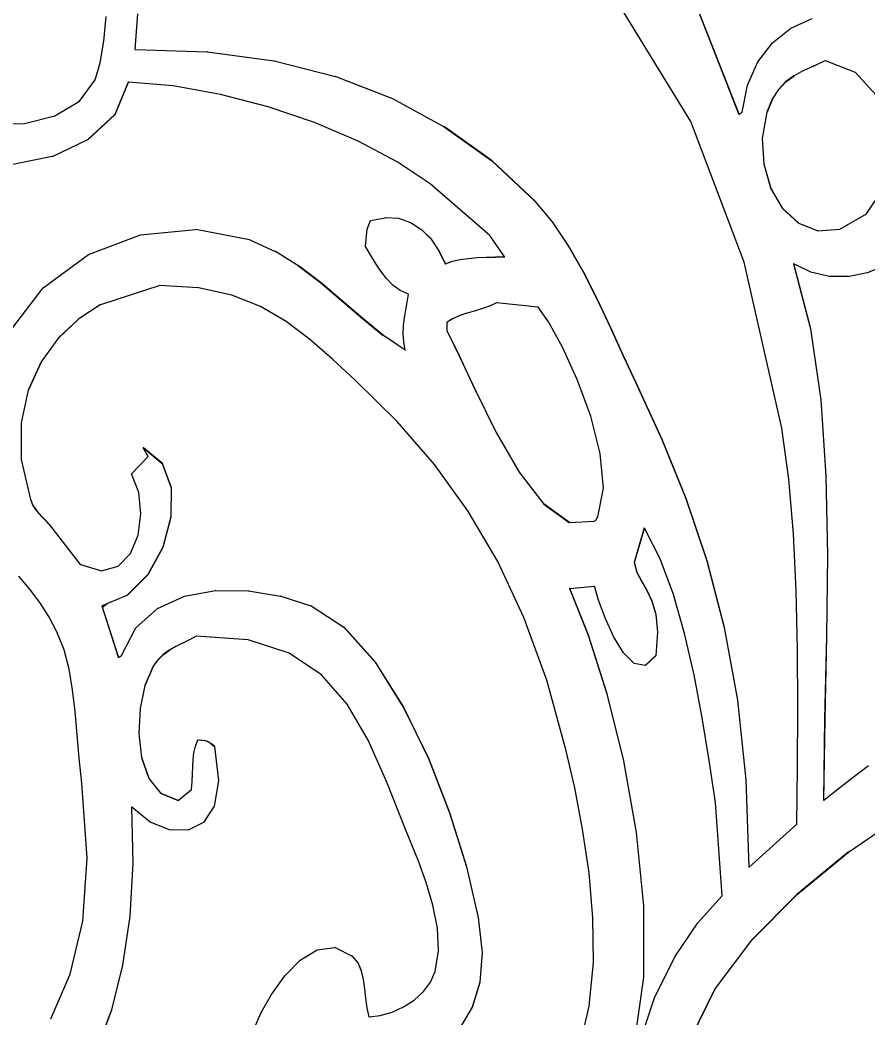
# Model space of a CAD drawing. Header units: inches. Extents: x 3672 to 10975, y -27382 to -746.
# Drawn here: x 4390.72 to 4396.46, y -26880.21 to -26873.46 of the extents above; entities that cross this region are included whole.
import ezdxf

# ---------------------------------------------------------------- set-up
doc = ezdxf.new("R2010")
doc.units = ezdxf.units.IN
doc.header["$LTSCALE"] = 17
doc.header["$MEASUREMENT"] = 0

msp = doc.modelspace()

# ---------------------------------------------------------------- linework, layer by layer
for p, q in [((4395.2592, -26874.149), (4394.7795, -26873.368)), ((4391.2884, -26873.6056), (4391.305, -26873.4383)), ((4391.5163, -26873.4209), (4391.4997, -26873.6626)), ((4391.5018, -26873.6626), (4391.5184, -26873.4209)), ((4395.3183, -26873.4235), (4395.5836, -26874.1018)), ((4395.5853, -26874.1007), (4395.3204, -26873.4235)), ((4395.9355, -26873.5185), (4396.0798, -26873.4527)), ((4395.8119, -26873.6172), (4395.9355, -26873.5185)), ((4391.2637, -26873.7523), (4391.2884, -26873.6056)), ((4391.5018, -26873.6626), (4391.4997, -26873.6626)), ((4391.5018, -26873.6626), (4391.9878, -26873.6774)), ((4395.713, -26873.7463), (4395.8119, -26873.6172)), ((4391.99, -26873.6774), (4391.9878, -26873.6774)), ((4391.99, -26873.6774), (4392.4398, -26873.7384)), ((4391.2304, -26873.8676), (4391.2637, -26873.7523)), ((4392.442, -26873.7384), (4392.4398, -26873.7384)), ((4392.442, -26873.7384), (4392.857, -26873.8443)), ((4395.643, -26873.9038), (4395.713, -26873.7463)), ((4396.0226, -26873.8053), (4396.0904, -26873.7723)), ((4396.0926, -26873.7723), (4396.0904, -26873.7723)), ((4396.0926, -26873.7723), (4396.167, -26873.7358)), ((4396.167, -26873.7358), (4396.3702, -26873.8157)), ((4391.1257, -26874.0112), (4391.2304, -26873.8676)), ((4392.8591, -26873.8443), (4392.857, -26873.8443)), ((4392.8591, -26873.8443), (4393.2406, -26873.9935)), ((4395.9572, -26873.8398), (4395.9009, -26873.8803)), ((4395.903, -26873.8803), (4395.9594, -26873.8398)), ((4395.9594, -26873.8398), (4395.9572, -26873.8398)), ((4396.0205, -26873.8053), (4395.9594, -26873.8398)), ((4396.0226, -26873.8053), (4396.0205, -26873.8053)), ((4396.5124, -26873.9707), (4396.3702, -26873.8157)), ((4391.4548, -26873.8822), (4391.3633, -26874.1011)), ((4391.3655, -26874.1011), (4391.4569, -26873.8824)), ((4391.4569, -26873.8824), (4391.4548, -26873.8822)), ((4391.7593, -26873.9082), (4391.4569, -26873.8824)), ((4392.0781, -26873.9656), (4391.7593, -26873.9082)), ((4395.606, -26874.0872), (4395.643, -26873.9038)), ((4395.8515, -26873.9319), (4395.8093, -26873.9993)), ((4395.8114, -26873.9993), (4395.8537, -26873.9319)), ((4395.9009, -26873.8803), (4395.8515, -26873.9319)), ((4395.8537, -26873.9319), (4395.8515, -26873.9319)), ((4395.8537, -26873.9319), (4395.903, -26873.8803)), ((4395.903, -26873.8803), (4395.9009, -26873.8803)), ((4392.4, -26874.0499), (4392.0781, -26873.9656)), ((4393.2427, -26873.9935), (4393.2406, -26873.9935)), ((4393.2427, -26873.9935), (4393.592, -26874.1848)), ((4395.8093, -26873.9993), (4395.7743, -26874.0872)), ((4395.8114, -26873.9993), (4395.7765, -26874.0872)), ((4395.8114, -26873.9993), (4395.8093, -26873.9993)), ((4390.958, -26874.1107), (4391.1257, -26874.0112)), ((4392.7139, -26874.157), (4392.4, -26874.0499)), ((4390.7532, -26874.1635), (4390.958, -26874.1107)), ((4391.3633, -26874.1011), (4391.1818, -26874.2709)), ((4391.184, -26874.2709), (4391.3655, -26874.1011)), ((4391.3655, -26874.1011), (4391.3633, -26874.1011)), ((4395.5836, -26874.1018), (4395.5853, -26874.1007)), ((4395.5853, -26874.1007), (4395.606, -26874.0872)), ((4395.7743, -26874.0872), (4395.7424, -26874.2638)), ((4395.7446, -26874.2638), (4395.7765, -26874.0872)), ((4395.7765, -26874.0872), (4395.7743, -26874.0872)), ((4390.5368, -26874.1669), (4390.7532, -26874.1635)), ((4393.0087, -26874.2823), (4392.7139, -26874.157)), ((4393.592, -26874.1848), (4393.9125, -26874.4165)), ((4393.5941, -26874.1848), (4393.592, -26874.1848)), ((4393.9147, -26874.4165), (4393.5941, -26874.1848)), ((4395.621, -26875.1015), (4395.2592, -26874.149)), ((4390.9431, -26874.3855), (4391.1818, -26874.2709)), ((4391.184, -26874.2709), (4391.1818, -26874.2709)), ((4395.7424, -26874.2638), (4395.7524, -26874.4391)), ((4395.7446, -26874.2638), (4395.7424, -26874.2638)), ((4395.7545, -26874.4391), (4395.7446, -26874.2638)), ((4393.2734, -26874.4215), (4393.0087, -26874.2823)), ((4390.9409, -26874.3855), (4390.6734, -26874.4392)), ((4390.9431, -26874.3855), (4390.9409, -26874.3855)), ((4393.4967, -26874.5703), (4393.2734, -26874.4215)), ((4393.9147, -26874.4165), (4393.9125, -26874.4165)), ((4393.9125, -26874.4165), (4394.2036, -26874.6874)), ((4394.2057, -26874.6874), (4393.9147, -26874.4165)), ((4395.7545, -26874.4391), (4395.7524, -26874.4391)), ((4395.7524, -26874.4391), (4395.7995, -26874.6012)), ((4395.8016, -26874.6012), (4395.7545, -26874.4391)), ((4393.9006, -26874.9216), (4393.4967, -26874.5703)), ((4395.7995, -26874.6012), (4395.8792, -26874.7381)), ((4395.8016, -26874.6012), (4395.7995, -26874.6012)), ((4395.8814, -26874.7381), (4395.8016, -26874.6012)), ((4396.4482, -26874.7735), (4396.5615, -26874.6022)), ((4394.2057, -26874.6874), (4394.2036, -26874.6874)), ((4394.2036, -26874.6874), (4394.3215, -26874.8284)), ((4394.3236, -26874.8284), (4394.2057, -26874.6874)), ((4395.8814, -26874.7381), (4395.8792, -26874.7381)), ((4395.8792, -26874.7381), (4395.9869, -26874.8378)), ((4395.9891, -26874.8378), (4395.8814, -26874.7381)), ((4393.0928, -26874.8191), (4393.1921, -26874.8)), ((4393.1943, -26874.8), (4393.1921, -26874.8)), ((4393.2833, -26874.8061), (4393.1943, -26874.8)), ((4393.2855, -26874.8061), (4393.2833, -26874.8061)), ((4393.3658, -26874.8345), (4393.2855, -26874.8061)), ((4396.268, -26874.8777), (4396.4482, -26874.7735)), ((4391.5377, -26874.9163), (4391.91, -26874.8807)), ((4391.9121, -26874.8807), (4391.91, -26874.8807)), ((4392.2738, -26874.9509), (4391.9121, -26874.8807)), ((4393.0592, -26874.9948), (4393.0704, -26874.8777)), ((4393.0704, -26874.8777), (4393.0928, -26874.8191)), ((4393.3679, -26874.8345), (4393.3658, -26874.8345)), ((4393.3679, -26874.8345), (4393.439, -26874.8823)), ((4394.3236, -26874.8284), (4394.3215, -26874.8284)), ((4394.3215, -26874.8284), (4394.43, -26874.9901)), ((4394.4322, -26874.9901), (4394.3236, -26874.8284)), ((4395.9891, -26874.8378), (4395.9869, -26874.8378)), ((4395.9891, -26874.8378), (4396.1181, -26874.8883)), ((4396.1181, -26874.8883), (4396.268, -26874.8777)), ((4391.1846, -26875.05), (4391.5377, -26874.9163)), ((4393.439, -26874.8823), (4393.5024, -26874.9464)), ((4393.4411, -26874.8823), (4393.439, -26874.8823)), ((4393.5046, -26874.9464), (4393.4411, -26874.8823)), ((4393.5046, -26874.9464), (4393.5024, -26874.9464)), ((4393.5024, -26874.9464), (4393.5555, -26875.0239)), ((4393.5577, -26875.0239), (4393.5046, -26874.9464)), ((4394.0016, -26875.068), (4393.9006, -26874.9216)), ((4392.276, -26874.9509), (4392.2738, -26874.9509)), ((4392.276, -26874.9509), (4392.4489, -26875.0295)), ((4393.0937, -26875.0507), (4393.0592, -26874.9948)), ((4394.4322, -26874.9901), (4394.43, -26874.9901)), ((4394.43, -26874.9901), (4394.4671, -26875.0552)), ((4394.4686, -26875.0541), (4394.4322, -26874.9901)), ((4390.878, -26875.2743), (4391.1846, -26875.05)), ((4392.451, -26875.0295), (4392.4489, -26875.0295)), ((4392.6083, -26875.1287), (4392.451, -26875.0295)), ((4393.1275, -26875.107), (4393.0937, -26875.0507)), ((4393.5555, -26875.0239), (4393.5977, -26875.1119)), ((4393.5577, -26875.0239), (4393.5555, -26875.0239)), ((4393.5996, -26875.1113), (4393.5577, -26875.0239)), ((4393.647, -26875.0951), (4393.7, -26875.083)), ((4393.7, -26875.083), (4393.7561, -26875.075)), ((4393.7561, -26875.075), (4393.8148, -26875.0702)), ((4393.8148, -26875.0702), (4393.8756, -26875.068)), ((4393.8756, -26875.068), (4393.938, -26875.0675)), ((4393.9402, -26875.0675), (4393.938, -26875.0675)), ((4393.9402, -26875.0675), (4393.9391, -26875.0675)), ((4394.0016, -26875.068), (4393.9402, -26875.0675)), ((4394.4671, -26875.0552), (4394.4686, -26875.0541)), ((4394.4671, -26875.0552), (4394.5308, -26875.1669)), ((4394.533, -26875.1669), (4394.4686, -26875.0541)), ((4392.6083, -26875.1287), (4392.7566, -26875.2417)), ((4392.6104, -26875.1287), (4392.6083, -26875.1287)), ((4392.7588, -26875.2417), (4392.6104, -26875.1287)), ((4393.1623, -26875.1617), (4393.1275, -26875.107)), ((4393.5977, -26875.1119), (4393.5996, -26875.1113)), ((4393.5996, -26875.1113), (4393.647, -26875.0951)), ((4395.8753, -26876.2245), (4395.621, -26875.1015)), ((4395.9538, -26875.1119), (4396.0686, -26875.5517)), ((4395.9563, -26875.1131), (4395.9538, -26875.1119)), ((4396.0708, -26875.5517), (4395.9563, -26875.1131)), ((4396.0717, -26875.1689), (4395.9563, -26875.1131)), ((4396.5696, -26875.1225), (4396.4553, -26875.1729)), ((4393.2003, -26875.2122), (4393.1623, -26875.1617)), ((4393.2431, -26875.2565), (4393.2003, -26875.2122)), ((4394.533, -26875.1669), (4394.5308, -26875.1669)), ((4394.5308, -26875.1669), (4394.6254, -26875.3534)), ((4394.6276, -26875.3534), (4394.533, -26875.1669)), ((4396.1982, -26875.1973), (4396.0717, -26875.1689)), ((4396.3274, -26875.1983), (4396.1982, -26875.1973)), ((4396.3295, -26875.1983), (4396.3274, -26875.1983)), ((4396.4532, -26875.1729), (4396.3295, -26875.1983)), ((4396.4553, -26875.1729), (4396.4532, -26875.1729)), ((4390.6454, -26875.5816), (4390.878, -26875.2743)), ((4391.668, -26875.2583), (4391.2662, -26875.39)), ((4391.9301, -26875.2746), (4391.668, -26875.2583)), ((4392.1543, -26875.3236), (4391.9301, -26875.2746)), ((4392.7566, -26875.2417), (4392.8983, -26875.3619)), ((4392.7588, -26875.2417), (4392.7566, -26875.2417)), ((4392.9004, -26875.3619), (4392.7588, -26875.2417)), ((4393.2926, -26875.2921), (4393.2431, -26875.2565)), ((4392.3487, -26875.4009), (4392.1543, -26875.3236)), ((4393.3509, -26875.3168), (4393.2926, -26875.2921)), ((4393.3408, -26875.3713), (4393.3509, -26875.3168)), ((4394.6276, -26875.3534), (4394.6254, -26875.3534)), ((4394.6254, -26875.3534), (4394.7154, -26875.5443)), ((4394.7176, -26875.5443), (4394.6276, -26875.3534)), ((4391.264, -26875.39), (4391.1213, -26875.4838)), ((4391.2662, -26875.39), (4391.264, -26875.39)), ((4392.5215, -26875.5019), (4392.3487, -26875.4009)), ((4392.9004, -26875.3619), (4392.8983, -26875.3619)), ((4392.8983, -26875.3619), (4393.0378, -26875.4824)), ((4393.04, -26875.4824), (4392.9004, -26875.3619)), ((4393.3308, -26875.4243), (4393.3408, -26875.3713)), ((4393.8443, -26875.4167), (4393.7959, -26875.4321)), ((4393.8465, -26875.4167), (4393.8443, -26875.4167)), ((4393.8952, -26875.3985), (4393.8465, -26875.4167)), ((4393.8973, -26875.3985), (4393.8952, -26875.3985)), ((4393.9455, -26875.3754), (4393.8973, -26875.3985)), ((4394.226, -26875.4047), (4393.9455, -26875.3754)), ((4394.2971, -26875.5037), (4394.226, -26875.4047)), ((4391.1191, -26875.4838), (4390.9829, -26875.6127)), ((4390.9851, -26875.6127), (4391.1213, -26875.4838)), ((4391.1213, -26875.4838), (4391.1191, -26875.4838)), ((4393.04, -26875.4824), (4393.0378, -26875.4824)), ((4393.0378, -26875.4824), (4393.1797, -26875.5965)), ((4393.1819, -26875.5965), (4393.04, -26875.4824)), ((4393.3164, -26875.5296), (4393.3222, -26875.4768)), ((4393.3222, -26875.4768), (4393.3308, -26875.4243)), ((4393.6511, -26875.4822), (4393.6111, -26875.5072)), ((4393.6532, -26875.4822), (4393.6511, -26875.4822)), ((4393.6964, -26875.4627), (4393.6532, -26875.4822)), ((4393.6986, -26875.4627), (4393.6964, -26875.4627)), ((4393.7442, -26875.4467), (4393.6986, -26875.4627)), ((4393.7464, -26875.4467), (4393.7442, -26875.4467)), ((4393.7938, -26875.4321), (4393.7464, -26875.4467)), ((4393.7959, -26875.4321), (4393.7938, -26875.4321)), ((4392.6809, -26875.6221), (4392.5215, -26875.5019)), ((4393.3146, -26875.5834), (4393.3164, -26875.5296)), ((4393.6089, -26875.5072), (4393.6089, -26875.5657)), ((4393.6111, -26875.5072), (4393.6089, -26875.5072)), ((4393.6111, -26875.5657), (4393.6111, -26875.5072)), ((4394.3911, -26875.6748), (4394.2971, -26875.5037)), ((4394.7154, -26875.5443), (4394.8024, -26875.7339)), ((4394.7176, -26875.5443), (4394.7154, -26875.5443)), ((4394.8046, -26875.7339), (4394.7176, -26875.5443)), ((4396.0686, -26875.5517), (4396.1387, -26876.0328)), ((4396.0708, -26875.5517), (4396.0686, -26875.5517)), ((4396.1409, -26876.0328), (4396.0708, -26875.5517)), ((4390.9829, -26875.6127), (4390.8656, -26875.7744)), ((4390.8678, -26875.7744), (4390.9851, -26875.6127)), ((4390.9851, -26875.6127), (4390.9829, -26875.6127)), ((4392.835, -26875.7571), (4392.6809, -26875.6221)), ((4393.1819, -26875.5965), (4393.1797, -26875.5965)), ((4393.3281, -26875.6958), (4393.1819, -26875.5965)), ((4393.3182, -26875.6391), (4393.3146, -26875.5834)), ((4393.6111, -26875.5657), (4393.6089, -26875.5657)), ((4393.6089, -26875.5657), (4393.6561, -26875.6607)), ((4393.6577, -26875.6595), (4393.6111, -26875.5657)), ((4393.3281, -26875.6958), (4393.3182, -26875.6391)), ((4393.6561, -26875.6607), (4393.6577, -26875.6595)), ((4393.6561, -26875.6607), (4393.6929, -26875.7346)), ((4393.6951, -26875.7346), (4393.6577, -26875.6595)), ((4394.4917, -26875.8955), (4394.3911, -26875.6748)), ((4392.9919, -26875.9024), (4392.835, -26875.7571)), ((4393.3284, -26875.6975), (4393.3281, -26875.6958)), ((4393.6929, -26875.7346), (4393.8065, -26875.9778)), ((4393.6951, -26875.7346), (4393.6929, -26875.7346)), ((4393.8086, -26875.9778), (4393.6951, -26875.7346)), ((4394.8024, -26875.7339), (4394.888, -26875.917)), ((4394.8046, -26875.7339), (4394.8024, -26875.7339)), ((4394.8901, -26875.917), (4394.8046, -26875.7339)), ((4390.8656, -26875.7744), (4390.7777, -26875.967)), ((4390.7798, -26875.967), (4390.8678, -26875.7744)), ((4390.8678, -26875.7744), (4390.8656, -26875.7744)), ((4393.2725, -26876.1794), (4392.9919, -26875.9024)), ((4394.5823, -26876.1433), (4394.4917, -26875.8955)), ((4394.8901, -26875.917), (4394.888, -26875.917)), ((4394.888, -26875.917), (4395.0642, -26876.3012)), ((4395.0664, -26876.3012), (4394.8901, -26875.917)), ((4390.7777, -26875.967), (4390.7293, -26876.1881)), ((4390.7315, -26876.1881), (4390.7798, -26875.967)), ((4390.7798, -26875.967), (4390.7777, -26875.967)), ((4393.8065, -26875.9778), (4393.9436, -26876.2538)), ((4393.8086, -26875.9778), (4393.8065, -26875.9778)), ((4393.9457, -26876.2538), (4393.8086, -26875.9778)), ((4396.1387, -26876.0328), (4396.1737, -26876.5462)), ((4396.1409, -26876.0328), (4396.1387, -26876.0328)), ((4396.1759, -26876.5462), (4396.1409, -26876.0328)), ((4394.6465, -26876.3957), (4394.5823, -26876.1433)), ((4390.7293, -26876.1881), (4390.7309, -26876.4357)), ((4390.7315, -26876.1881), (4390.7293, -26876.1881)), ((4390.7331, -26876.4357), (4390.7315, -26876.1881)), ((4393.5256, -26876.4705), (4393.2725, -26876.1794)), ((4395.9223, -26876.5692), (4395.8753, -26876.2245)), ((4393.9436, -26876.2538), (4394.0982, -26876.5209)), ((4393.9457, -26876.2538), (4393.9436, -26876.2538)), ((4394.1004, -26876.5209), (4393.9457, -26876.2538)), ((4391.5894, -26876.4148), (4391.5558, -26876.3562)), ((4391.5579, -26876.3562), (4391.5558, -26876.3562)), ((4391.5558, -26876.3562), (4391.5599, -26876.3596)), ((4391.6863, -26876.4626), (4391.5579, -26876.3562)), ((4391.5579, -26876.3562), (4391.5599, -26876.3596)), ((4391.5599, -26876.3596), (4391.6841, -26876.4626)), ((4395.0664, -26876.3012), (4395.0642, -26876.3012)), ((4395.0642, -26876.3012), (4395.2257, -26876.6996)), ((4395.2279, -26876.6996), (4395.0664, -26876.3012)), ((4391.4772, -26876.5319), (4391.5894, -26876.4148)), ((4394.6679, -26876.6304), (4394.6465, -26876.3957)), ((4390.7309, -26876.4357), (4390.7928, -26876.7075)), ((4390.7331, -26876.4357), (4390.7309, -26876.4357)), ((4390.795, -26876.7075), (4390.7331, -26876.4357)), ((4391.6841, -26876.4626), (4391.7443, -26876.627)), ((4391.6863, -26876.4626), (4391.6841, -26876.4626)), ((4391.7464, -26876.627), (4391.6863, -26876.4626)), ((4393.7523, -26876.7834), (4393.5256, -26876.4705)), ((4391.5253, -26876.6597), (4391.4772, -26876.5319)), ((4394.0982, -26876.5209), (4394.2644, -26876.7376)), ((4394.1004, -26876.5209), (4394.0982, -26876.5209)), ((4394.2665, -26876.7376), (4394.1004, -26876.5209)), ((4395.9536, -26876.9378), (4395.9223, -26876.5692)), ((4396.1737, -26876.5462), (4396.1834, -26877.0828)), ((4396.1759, -26876.5462), (4396.1737, -26876.5462)), ((4396.1855, -26877.0828), (4396.1759, -26876.5462)), ((4391.7443, -26876.627), (4391.7434, -26876.824)), ((4391.7464, -26876.627), (4391.7443, -26876.627)), ((4391.7455, -26876.824), (4391.7464, -26876.627)), ((4394.6299, -26876.8247), (4394.6679, -26876.6304)), ((4391.5396, -26876.804), (4391.5253, -26876.6597)), ((4395.2279, -26876.6996), (4395.2257, -26876.6996)), ((4395.2257, -26876.6996), (4395.3678, -26877.1205)), ((4395.37, -26877.1205), (4395.2279, -26876.6996)), ((4390.7928, -26876.7075), (4390.8076, -26876.7421)), ((4390.795, -26876.7075), (4390.7928, -26876.7075)), ((4390.8097, -26876.7421), (4390.795, -26876.7075)), ((4390.8076, -26876.7421), (4390.8261, -26876.7723)), ((4390.8097, -26876.7421), (4390.8076, -26876.7421)), ((4390.8282, -26876.7723), (4390.8097, -26876.7421)), ((4390.8261, -26876.7723), (4390.8473, -26876.7992)), ((4390.8282, -26876.7723), (4390.8261, -26876.7723)), ((4390.8495, -26876.7992), (4390.8282, -26876.7723)), ((4394.2644, -26876.7376), (4394.4361, -26876.8625)), ((4394.2665, -26876.7376), (4394.2644, -26876.7376)), ((4394.4382, -26876.8624), (4394.2665, -26876.7376)), ((4390.8473, -26876.7992), (4390.8702, -26876.8241)), ((4390.8495, -26876.7992), (4390.8473, -26876.7992)), ((4390.8724, -26876.8241), (4390.8495, -26876.7992)), ((4390.8702, -26876.8241), (4390.8938, -26876.848)), ((4390.8724, -26876.8241), (4390.8702, -26876.8241)), ((4390.8959, -26876.848), (4390.8724, -26876.8241)), ((4391.521, -26876.9469), (4391.5396, -26876.804)), ((4391.7434, -26876.824), (4391.6888, -26877.0278)), ((4391.6909, -26877.0278), (4391.7455, -26876.824)), ((4391.7455, -26876.824), (4391.7434, -26876.824)), ((4393.9538, -26877.1257), (4393.7523, -26876.7834)), ((4394.6186, -26876.8441), (4394.6224, -26876.839)), ((4394.6224, -26876.839), (4394.6248, -26876.834)), ((4394.6248, -26876.834), (4394.6299, -26876.8247)), ((4390.8938, -26876.848), (4390.9169, -26876.8722)), ((4390.8959, -26876.848), (4390.8938, -26876.848)), ((4390.9191, -26876.8722), (4390.8959, -26876.848)), ((4390.9169, -26876.8722), (4390.9387, -26876.8978)), ((4390.9191, -26876.8722), (4390.9169, -26876.8722)), ((4390.9408, -26876.8978), (4390.9191, -26876.8722)), ((4390.9387, -26876.8978), (4391.1294, -26877.1467)), ((4390.9408, -26876.8978), (4390.9387, -26876.8978)), ((4391.1316, -26877.1467), (4390.9408, -26876.8978)), ((4394.4361, -26876.8625), (4394.4382, -26876.8624)), ((4394.4382, -26876.8624), (4394.6075, -26876.8539)), ((4394.6075, -26876.8539), (4394.6147, -26876.8473)), ((4394.6147, -26876.8473), (4394.6186, -26876.8441)), ((4394.9441, -26876.8978), (4394.8767, -26877.1321)), ((4394.8789, -26877.1321), (4394.9454, -26876.9006)), ((4394.9454, -26876.9006), (4394.9441, -26876.8978)), ((4395.0512, -26877.1074), (4394.9454, -26876.9006)), ((4391.4699, -26877.0706), (4391.521, -26876.9469)), ((4395.9722, -26877.3236), (4395.9536, -26876.9378)), ((4391.6888, -26877.0278), (4391.5877, -26877.213)), ((4391.5899, -26877.213), (4391.6909, -26877.0278)), ((4391.6909, -26877.0278), (4391.6888, -26877.0278)), ((4391.3872, -26877.157), (4391.4699, -26877.0706)), ((4395.1414, -26877.3482), (4395.0512, -26877.1074)), ((4396.1834, -26877.0828), (4396.1771, -26877.6337)), ((4396.1793, -26877.6337), (4396.1855, -26877.0828)), ((4396.1855, -26877.0828), (4396.1834, -26877.0828)), ((4391.1316, -26877.1467), (4391.1294, -26877.1467)), ((4391.1316, -26877.1467), (4391.2735, -26877.1884)), ((4391.2735, -26877.1884), (4391.3872, -26877.157)), ((4394.1309, -26877.505), (4393.9538, -26877.1257)), ((4394.8767, -26877.1321), (4394.8953, -26877.1994)), ((4394.8789, -26877.1321), (4394.8767, -26877.1321)), ((4394.8974, -26877.1994), (4394.8789, -26877.1321)), ((4395.3678, -26877.1205), (4395.4859, -26877.5723)), ((4395.37, -26877.1205), (4395.3678, -26877.1205)), ((4395.4881, -26877.5723), (4395.37, -26877.1205)), ((4390.7875, -26877.3114), (4390.7147, -26877.2248)), ((4391.5877, -26877.213), (4391.4474, -26877.3538)), ((4391.4496, -26877.3538), (4391.5899, -26877.213)), ((4391.5899, -26877.213), (4391.5877, -26877.213)), ((4394.8953, -26877.1994), (4394.9261, -26877.2596)), ((4394.8974, -26877.1994), (4394.8953, -26877.1994)), ((4394.9282, -26877.2596), (4394.8974, -26877.1994)), ((4390.856, -26877.4026), (4390.7875, -26877.3114)), ((4394.4392, -26877.3077), (4394.5654, -26877.6242)), ((4394.4413, -26877.3077), (4394.4392, -26877.3077)), ((4394.4413, -26877.3077), (4394.6075, -26877.2931)), ((4394.5676, -26877.6242), (4394.4413, -26877.3077)), ((4394.6353, -26877.3868), (4394.6075, -26877.2931)), ((4394.9261, -26877.2596), (4394.9622, -26877.3214)), ((4394.9282, -26877.2596), (4394.9261, -26877.2596)), ((4394.9643, -26877.3214), (4394.9282, -26877.2596)), ((4391.3153, -26877.4083), (4391.4474, -26877.3538)), ((4391.4496, -26877.3538), (4391.4474, -26877.3538)), ((4391.6518, -26877.4436), (4391.8358, -26877.3611)), ((4391.8358, -26877.3611), (4392.0446, -26877.323)), ((4392.0468, -26877.323), (4392.0446, -26877.323)), ((4392.0468, -26877.323), (4392.265, -26877.3242)), ((4392.2672, -26877.3242), (4392.265, -26877.3242)), ((4392.2672, -26877.3242), (4392.4842, -26877.3598)), ((4392.4863, -26877.3598), (4392.4842, -26877.3598)), ((4392.4863, -26877.3598), (4392.6889, -26877.4248)), ((4394.9622, -26877.3214), (4394.9968, -26877.3936)), ((4394.9643, -26877.3214), (4394.9622, -26877.3214)), ((4394.9989, -26877.3936), (4394.9643, -26877.3214)), ((4395.2171, -26877.6126), (4395.1414, -26877.3482)), ((4395.9809, -26877.7198), (4395.9722, -26877.3236)), ((4390.9182, -26877.4987), (4390.856, -26877.4026)), ((4391.2753, -26877.4248), (4391.3875, -26877.7762)), ((4391.2774, -26877.4248), (4391.2753, -26877.4248)), ((4391.2774, -26877.4248), (4391.3126, -26877.4103)), ((4391.2805, -26877.4343), (4391.2774, -26877.4248)), ((4391.2805, -26877.4343), (4391.3126, -26877.4103)), ((4391.3893, -26877.775), (4391.2805, -26877.4343)), ((4391.3126, -26877.4103), (4391.3153, -26877.4083)), ((4391.5055, -26877.5754), (4391.6518, -26877.4436)), ((4392.6911, -26877.4248), (4392.6889, -26877.4248)), ((4392.6911, -26877.4248), (4392.9135, -26877.5709)), ((4394.6796, -26877.5071), (4394.6353, -26877.3868)), ((4394.9968, -26877.3936), (4395.0229, -26877.4852)), ((4394.9989, -26877.3936), (4394.9968, -26877.3936)), ((4395.0251, -26877.4852), (4394.9989, -26877.3936)), ((4390.9723, -26877.6005), (4390.9182, -26877.4987)), ((4394.2849, -26877.9291), (4394.1309, -26877.505)), ((4394.7368, -26877.6329), (4394.6796, -26877.5071)), ((4395.0229, -26877.4852), (4395.0338, -26877.6049)), ((4395.0251, -26877.4852), (4395.0229, -26877.4852)), ((4395.036, -26877.6049), (4395.0251, -26877.4852)), ((4391.4099, -26877.7615), (4391.5055, -26877.5754)), ((4392.9135, -26877.5709), (4393.1235, -26877.8071)), ((4392.9157, -26877.5709), (4392.9135, -26877.5709)), ((4393.1256, -26877.8071), (4392.9157, -26877.5709)), ((4395.4881, -26877.5723), (4395.4859, -26877.5723)), ((4395.4859, -26877.5723), (4395.5755, -26878.0633)), ((4395.5777, -26878.0633), (4395.4881, -26877.5723)), ((4391.0203, -26877.7239), (4390.9723, -26877.6005)), ((4391.9148, -26877.6298), (4391.8696, -26877.6551)), ((4392.2658, -26877.6553), (4391.9148, -26877.6298)), ((4394.5654, -26877.6242), (4394.691, -26878.0206)), ((4394.5676, -26877.6242), (4394.5654, -26877.6242)), ((4394.6932, -26878.0206), (4394.5676, -26877.6242)), ((4394.8033, -26877.7425), (4394.7368, -26877.6329)), ((4395.0338, -26877.6049), (4395.0226, -26877.7615)), ((4395.0248, -26877.7615), (4395.036, -26877.6049)), ((4395.036, -26877.6049), (4395.0338, -26877.6049)), ((4395.281, -26877.8932), (4395.2171, -26877.6126)), ((4396.1771, -26877.6337), (4396.1647, -26878.1899)), ((4396.1669, -26878.1899), (4396.1793, -26877.6337)), ((4396.1793, -26877.6337), (4396.1771, -26877.6337)), ((4391.7752, -26877.701), (4391.7341, -26877.7259)), ((4391.7773, -26877.701), (4391.7752, -26877.701)), ((4391.8206, -26877.6781), (4391.7773, -26877.701)), ((4391.8227, -26877.6781), (4391.8206, -26877.6781)), ((4391.8674, -26877.6551), (4391.8227, -26877.6781)), ((4391.8696, -26877.6551), (4391.8674, -26877.6551)), ((4392.5432, -26877.7448), (4392.2658, -26877.6553)), ((4391.0542, -26877.8552), (4391.0203, -26877.7239)), ((4391.3875, -26877.7762), (4391.3893, -26877.775)), ((4391.3893, -26877.775), (4391.4099, -26877.7615)), ((4391.6916, -26877.7551), (4391.6551, -26877.7906)), ((4391.6572, -26877.7906), (4391.6938, -26877.7551)), ((4391.7319, -26877.7259), (4391.6916, -26877.7551)), ((4391.6938, -26877.7551), (4391.6916, -26877.7551)), ((4391.6938, -26877.7551), (4391.7341, -26877.7259)), ((4391.7341, -26877.7259), (4391.7319, -26877.7259)), ((4392.7613, -26877.8922), (4392.5432, -26877.7448)), ((4394.8755, -26877.8148), (4394.8033, -26877.7425)), ((4395.0226, -26877.7615), (4394.9498, -26877.8282)), ((4394.952, -26877.8282), (4395.0248, -26877.7615)), ((4395.0248, -26877.7615), (4395.0226, -26877.7615)), ((4395.9825, -26878.1197), (4395.9809, -26877.7198)), ((4391.6231, -26877.8347), (4391.5675, -26877.9641)), ((4391.5696, -26877.9641), (4391.6252, -26877.8347)), ((4391.6551, -26877.7906), (4391.6231, -26877.8347)), ((4391.6252, -26877.8347), (4391.6231, -26877.8347)), ((4391.6252, -26877.8347), (4391.6572, -26877.7906)), ((4391.6572, -26877.7906), (4391.6551, -26877.7906)), ((4393.1235, -26877.8071), (4393.315, -26878.1105)), ((4393.1256, -26877.8071), (4393.1235, -26877.8071)), ((4393.3172, -26878.1105), (4393.1256, -26877.8071)), ((4394.9498, -26877.8282), (4394.8755, -26877.8148)), ((4394.952, -26877.8282), (4394.9498, -26877.8282)), ((4391.0777, -26877.9943), (4391.0542, -26877.8552)), ((4392.9346, -26878.0909), (4392.7613, -26877.8922)), ((4395.3356, -26878.1825), (4395.281, -26877.8932)), ((4391.5675, -26877.9641), (4391.5343, -26878.1211)), ((4391.5364, -26878.1211), (4391.5696, -26877.9641)), ((4391.5696, -26877.9641), (4391.5675, -26877.9641)), ((4394.4167, -26878.4057), (4394.2849, -26877.9291)), ((4391.0944, -26878.141), (4391.0777, -26877.9943)), ((4394.691, -26878.0206), (4394.8036, -26878.4734)), ((4394.6932, -26878.0206), (4394.691, -26878.0206)), ((4394.8057, -26878.4734), (4394.6932, -26878.0206)), ((4391.5343, -26878.1211), (4391.5259, -26878.2892)), ((4391.5281, -26878.2892), (4391.5364, -26878.1211)), ((4391.5364, -26878.1211), (4391.5343, -26878.1211)), ((4393.0773, -26878.3348), (4392.9346, -26878.0909)), ((4393.315, -26878.1105), (4393.4844, -26878.4579)), ((4393.3172, -26878.1105), (4393.315, -26878.1105)), ((4393.4866, -26878.4579), (4393.3172, -26878.1105)), ((4395.5777, -26878.0633), (4395.5755, -26878.0633)), ((4395.5755, -26878.0633), (4395.632, -26878.6018)), ((4395.6342, -26878.6018), (4395.5777, -26878.0633)), ((4395.98, -26878.5165), (4395.9825, -26878.1197)), ((4391.1222, -26878.4566), (4391.0944, -26878.141)), ((4395.3832, -26878.473), (4395.3356, -26878.1825)), ((4396.1647, -26878.1899), (4396.1558, -26878.7424)), ((4396.158, -26878.7406), (4396.1669, -26878.1899)), ((4396.1669, -26878.1899), (4396.1647, -26878.1899)), ((4391.5259, -26878.2892), (4391.545, -26878.452)), ((4391.5281, -26878.2892), (4391.5259, -26878.2892)), ((4391.5471, -26878.452), (4391.5281, -26878.2892)), ((4391.8983, -26878.4201), (4391.9085, -26878.3758)), ((4391.9085, -26878.3758), (4391.926, -26878.3325)), ((4391.9282, -26878.3325), (4391.926, -26878.3325)), ((4391.9282, -26878.3325), (4391.9503, -26878.3344)), ((4391.9524, -26878.3344), (4391.9503, -26878.3344)), ((4391.9524, -26878.3344), (4391.9696, -26878.3376)), ((4391.9717, -26878.3376), (4391.9696, -26878.3376)), ((4391.9717, -26878.3376), (4391.9852, -26878.3422)), ((4391.9874, -26878.3422), (4391.9852, -26878.3422)), ((4391.9874, -26878.3422), (4391.9986, -26878.3483)), ((4392.0007, -26878.3483), (4391.9986, -26878.3483)), ((4392.0109, -26878.3559), (4392.0007, -26878.3483)), ((4392.0109, -26878.3559), (4392.0237, -26878.3653)), ((4392.0131, -26878.3559), (4392.0109, -26878.3559)), ((4392.0259, -26878.3653), (4392.0131, -26878.3559)), ((4392.0237, -26878.3653), (4392.0382, -26878.3764)), ((4392.0259, -26878.3653), (4392.0237, -26878.3653)), ((4392.0404, -26878.3764), (4392.0259, -26878.3653)), ((4392.0382, -26878.3764), (4392.0651, -26878.6105)), ((4392.0404, -26878.3764), (4392.0382, -26878.3764)), ((4392.0673, -26878.6105), (4392.0404, -26878.3764)), ((4393.2038, -26878.6175), (4393.0773, -26878.3348)), ((4391.1406, -26878.6252), (4391.1222, -26878.4566)), ((4391.545, -26878.452), (4391.5939, -26878.5928)), ((4391.5471, -26878.452), (4391.545, -26878.452)), ((4391.5961, -26878.5928), (4391.5471, -26878.452)), ((4391.8933, -26878.4657), (4391.8983, -26878.4201)), ((4393.4844, -26878.4579), (4393.6279, -26878.8261)), ((4393.4866, -26878.4579), (4393.4844, -26878.4579)), ((4393.6301, -26878.8261), (4393.4866, -26878.4579)), ((4394.4739, -26878.6578), (4394.4167, -26878.4057)), ((4391.89, -26878.5625), (4391.8913, -26878.5131)), ((4391.8913, -26878.5131), (4391.8933, -26878.4657)), ((4394.8036, -26878.4734), (4394.8907, -26878.9594)), ((4394.8057, -26878.4734), (4394.8036, -26878.4734)), ((4394.8929, -26878.9594), (4394.8057, -26878.4734)), ((4395.4265, -26878.757), (4395.3832, -26878.473)), ((4395.9762, -26878.9034), (4395.98, -26878.5165)), ((4396.3569, -26878.5841), (4396.4607, -26878.5048)), ((4391.5939, -26878.5928), (4391.6752, -26878.6951)), ((4391.5961, -26878.5928), (4391.5939, -26878.5928)), ((4391.6774, -26878.6951), (4391.5961, -26878.5928)), ((4391.8874, -26878.6144), (4391.89, -26878.5625)), ((4396.2554, -26878.6641), (4396.3569, -26878.5841)), ((4391.1756, -26879.1322), (4391.1406, -26878.6252)), ((4391.8811, -26878.6692), (4391.8874, -26878.6144)), ((4392.0651, -26878.6105), (4392.0359, -26878.781)), ((4392.0381, -26878.781), (4392.0673, -26878.6105)), ((4392.0673, -26878.6105), (4392.0651, -26878.6105)), ((4393.3284, -26878.9327), (4393.2038, -26878.6175)), ((4394.5277, -26878.936), (4394.4739, -26878.6578)), ((4395.6342, -26878.6018), (4395.632, -26878.6018)), ((4395.632, -26878.6018), (4395.6509, -26879.1962)), ((4395.653, -26879.1943), (4395.6342, -26878.6018)), ((4391.6774, -26878.6951), (4391.6752, -26878.6951)), ((4391.7921, -26878.7418), (4391.6774, -26878.6951)), ((4391.6774, -26878.6951), (4391.7914, -26878.7424)), ((4391.7921, -26878.7418), (4391.8811, -26878.6692)), ((4396.158, -26878.7406), (4396.2554, -26878.6641)), ((4391.4772, -26878.7863), (4391.485, -26879.1666)), ((4391.4794, -26878.788), (4391.4772, -26878.7863)), ((4391.6029, -26878.8881), (4391.4794, -26878.788)), ((4391.4872, -26879.1666), (4391.4794, -26878.788)), ((4391.7914, -26878.7424), (4391.7921, -26878.7418)), ((4392.0359, -26878.781), (4391.9628, -26878.891)), ((4391.9649, -26878.891), (4392.0381, -26878.781)), ((4392.0381, -26878.781), (4392.0359, -26878.781)), ((4395.4714, -26879.3865), (4395.4265, -26878.757)), ((4396.1558, -26878.7424), (4396.158, -26878.7406)), ((4393.6279, -26878.8261), (4393.7417, -26879.1921)), ((4393.6301, -26878.8261), (4393.6279, -26878.8261)), ((4393.7439, -26879.1921), (4393.6301, -26878.8261)), ((4396.326, -26879.0923), (4396.6842, -26878.8445)), ((4391.734, -26878.9415), (4391.6029, -26878.8881)), ((4391.9628, -26878.891), (4391.8602, -26878.9435)), ((4391.9649, -26878.891), (4391.9628, -26878.891)), ((4393.3682, -26879.0303), (4393.3284, -26878.9327)), ((4395.653, -26879.1943), (4395.9762, -26878.9034)), ((4391.8602, -26878.9435), (4391.734, -26878.9415)), ((4394.5713, -26879.2314), (4394.5277, -26878.936)), ((4394.8907, -26878.9594), (4394.9402, -26879.455)), ((4394.8929, -26878.9594), (4394.8907, -26878.9594)), ((4394.9424, -26879.455), (4394.8929, -26878.9594)), ((4393.4179, -26879.154), (4393.3682, -26879.0303)), ((4391.1464, -26879.5583), (4391.1756, -26879.1322)), ((4396.3238, -26879.0923), (4395.978, -26879.3762)), ((4395.9802, -26879.3762), (4396.326, -26879.0923)), ((4396.326, -26879.0923), (4396.3238, -26879.0923)), ((4391.485, -26879.1666), (4391.4643, -26879.5245)), ((4391.4664, -26879.5245), (4391.4872, -26879.1666)), ((4391.4872, -26879.1666), (4391.485, -26879.1666)), ((4393.4694, -26879.2964), (4393.4179, -26879.154)), ((4393.7417, -26879.1921), (4393.8221, -26879.5329)), ((4393.7439, -26879.1921), (4393.7417, -26879.1921)), ((4393.8243, -26879.5329), (4393.7439, -26879.1921)), ((4395.6509, -26879.1962), (4395.653, -26879.1943)), ((4394.5978, -26879.5354), (4394.5713, -26879.2314)), ((4393.5146, -26879.4496), (4393.4694, -26879.2964)), ((4395.3071, -26879.5691), (4395.4714, -26879.3865)), ((4395.978, -26879.3762), (4395.6698, -26879.6869)), ((4395.6719, -26879.6869), (4395.9802, -26879.3762)), ((4395.9802, -26879.3762), (4395.978, -26879.3762)), ((4393.5453, -26879.6062), (4393.5146, -26879.4496)), ((4394.9402, -26879.455), (4394.9397, -26879.937)), ((4394.9424, -26879.455), (4394.9402, -26879.455)), ((4394.9418, -26879.937), (4394.9424, -26879.455)), ((4391.4643, -26879.5245), (4391.4158, -26879.8564)), ((4391.4179, -26879.8564), (4391.4664, -26879.5245)), ((4391.4664, -26879.5245), (4391.4643, -26879.5245)), ((4393.8221, -26879.5329), (4393.8486, -26879.771)), ((4393.8243, -26879.5329), (4393.8221, -26879.5329)), ((4393.8508, -26879.771), (4393.8243, -26879.5329)), ((4394.6004, -26879.8392), (4394.5978, -26879.5354)), ((4391.0618, -26879.9163), (4391.1464, -26879.5583)), ((4393.5533, -26879.7585), (4393.5453, -26879.6062)), ((4395.1508, -26879.8009), (4395.3071, -26879.5691)), ((4392.7323, -26879.752), (4392.8513, -26879.7369)), ((4392.8535, -26879.7369), (4392.8513, -26879.7369)), ((4392.8535, -26879.7369), (4392.9694, -26879.7964)), ((4395.6698, -26879.6869), (4395.4222, -26880.0155)), ((4395.4243, -26880.0155), (4395.6719, -26879.6869)), ((4395.6719, -26879.6869), (4395.6698, -26879.6869)), ((4392.6177, -26879.8225), (4392.7323, -26879.752)), ((4392.9694, -26879.7964), (4393.0062, -26879.8409)), ((4392.9716, -26879.7964), (4392.9694, -26879.7964)), ((4393.0084, -26879.8409), (4392.9716, -26879.7964)), ((4393.5304, -26879.8988), (4393.5533, -26879.7585)), ((4393.8486, -26879.771), (4393.8323, -26879.9722)), ((4393.8344, -26879.9722), (4393.8508, -26879.771)), ((4393.8508, -26879.771), (4393.8486, -26879.771)), ((4395.0143, -26880.0765), (4395.1508, -26879.8009)), ((4391.4158, -26879.8564), (4391.3404, -26880.1585)), ((4391.3426, -26880.1585), (4391.4179, -26879.8564)), ((4391.4179, -26879.8564), (4391.4158, -26879.8564)), ((4392.5126, -26879.9296), (4392.6177, -26879.8225)), ((4393.0062, -26879.8409), (4393.0298, -26879.8937)), ((4393.0084, -26879.8409), (4393.0062, -26879.8409)), ((4393.032, -26879.8937), (4393.0084, -26879.8409)), ((4394.5722, -26880.134), (4394.6004, -26879.8392)), ((4390.9305, -26880.219), (4391.0618, -26879.9163)), ((4392.4224, -26880.0541), (4392.5126, -26879.9296)), ((4393.0298, -26879.8937), (4393.044, -26879.9526)), ((4393.032, -26879.8937), (4393.0298, -26879.8937)), ((4393.0462, -26879.9526), (4393.032, -26879.8937)), ((4393.4998, -26879.9703), (4393.5304, -26879.8988)), ((4394.9397, -26879.937), (4394.8767, -26880.3819)), ((4394.8789, -26880.3819), (4394.9418, -26879.937)), ((4394.9418, -26879.937), (4394.9397, -26879.937)), ((4393.044, -26879.9526), (4393.0526, -26880.0155)), ((4393.0462, -26879.9526), (4393.044, -26879.9526)), ((4393.0547, -26880.0155), (4393.0462, -26879.9526)), ((4393.4513, -26880.0353), (4393.4998, -26879.9703)), ((4393.8323, -26879.9722), (4393.78, -26880.1403)), ((4393.7822, -26880.1403), (4393.8344, -26879.9722)), ((4393.8344, -26879.9722), (4393.8323, -26879.9722)), ((4392.3523, -26880.1771), (4392.4224, -26880.0541)), ((4393.0526, -26880.0155), (4393.0592, -26880.0802)), ((4393.0547, -26880.0155), (4393.0526, -26880.0155)), ((4393.0614, -26880.0802), (4393.0547, -26880.0155)), ((4393.0592, -26880.0802), (4393.0676, -26880.1445)), ((4393.0614, -26880.0802), (4393.0592, -26880.0802)), ((4393.0698, -26880.1445), (4393.0614, -26880.0802)), ((4393.3889, -26880.0922), (4393.4513, -26880.0353)), ((4394.9091, -26880.3905), (4395.0143, -26880.0765)), ((4395.4222, -26880.0155), (4395.2582, -26880.3526)), ((4395.2604, -26880.3526), (4395.4243, -26880.0155)), ((4395.4243, -26880.0155), (4395.4222, -26880.0155)), ((4393.0676, -26880.1445), (4393.0816, -26880.2062)), ((4393.0698, -26880.1445), (4393.0676, -26880.1445)), ((4393.0837, -26880.206), (4393.0698, -26880.1445)), ((4393.2388, -26880.1752), (4393.3168, -26880.1394)), ((4393.3168, -26880.1394), (4393.3889, -26880.0922)), ((4393.78, -26880.1403), (4393.6989, -26880.279)), ((4393.701, -26880.279), (4393.7822, -26880.1403)), ((4393.7822, -26880.1403), (4393.78, -26880.1403)), ((4394.5065, -26880.4112), (4394.5722, -26880.134)), ((4391.3404, -26880.1585), (4391.239, -26880.4273)), ((4391.2411, -26880.4273), (4391.3426, -26880.1585)), ((4391.3426, -26880.1585), (4391.3404, -26880.1585)), ((4392.3075, -26880.2794), (4392.3523, -26880.1771)), ((4393.0816, -26880.2062), (4393.0837, -26880.206)), ((4393.0837, -26880.206), (4393.1591, -26880.198)), ((4393.1591, -26880.198), (4393.2388, -26880.1752))]:
    msp.add_line(p, q)

doc.saveas('drawing.dxf')
